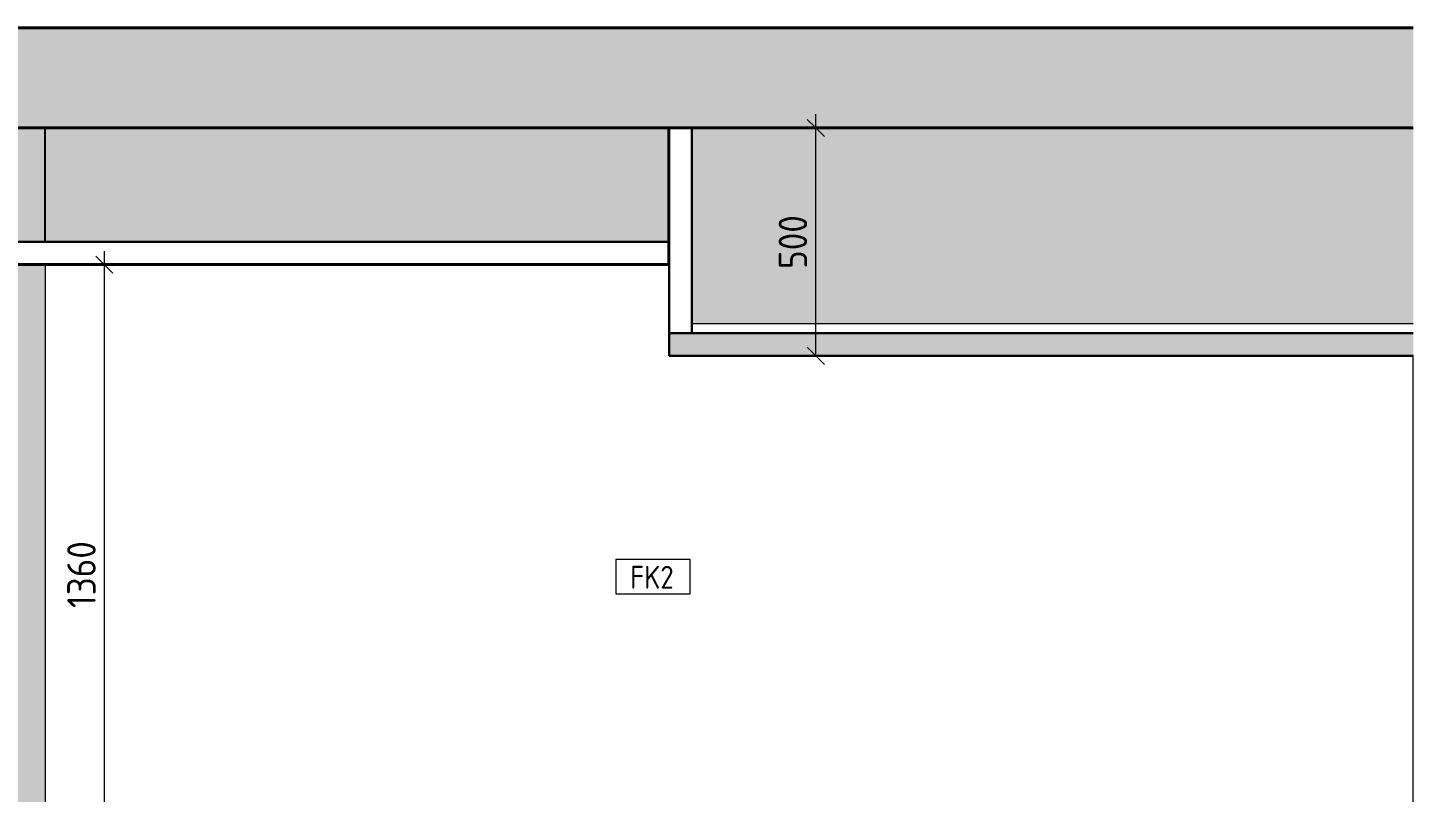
# Model space of a CAD drawing. Header units: millimetres. Extents: x 855 to 84199, y -1987 to 21700.
# Drawn here: x 44687 to 47727, y 2442 to 4120 of the extents above; entities that cross this region are included whole.
import ezdxf

# ---------------------------------------------------------------- set-up
doc = ezdxf.new("R2010")
doc.units = ezdxf.units.MM
for name, color, linetype, lineweight in [('A-ANNO-DIMS', 7, 'Continuous', 9), ('A-ANNO-DIMS-25', 7, 'Continuous', 9), ('A-WALL-IDEN', 7, 'Continuous', 9), ('A-WALL-PATT', 7, 'Continuous', 9), ('I-WALL', 7, 'Continuous', 9)]:
    doc.layers.add(name, color=color, linetype=linetype, lineweight=lineweight)
for name, color, linetype, lineweight, true_color in [('A-CLNG-1', 7, 'Continuous', 9, 0x787878), ('A-CLNG-FNSH-1', 7, 'Continuous', 30, 0x3c3c3c), ('A-FLOR-1', 7, 'Continuous', 9, 0x787878), ('A-FLOR-FNSH-1', 7, 'Continuous', 40, 0x3c3c3c), ('A-WALL-4', 7, 'Continuous', 30, 0x3c3c3c), ('A-WALL-FNSH-3', 7, 'Continuous', 30, 0x3c3c3c)]:
    doc.layers.add(name, color=color, linetype=linetype, lineweight=lineweight, true_color=true_color)
doc.styles.add('GOST Common_5', font='GOST_Common.ttf', dxfattribs={"width": 0.9, "height": 50})
doc.styles.add('ISOCPEUR_2', font='isocpeur.ttf', dxfattribs={"width": 0.9, "height": 62.5})
doc.dimstyles.new('ISO-2_5_0_9К_БОЛЬШОЙ_1', dxfattribs={"dimscale": 304.8, "dimtxt": 62.248823, "dimasz": 0.123031, "dimexe": 0.098425, "dimexo": 0.246063, "dimgap": 0, "dimtad": 1, "dimdec": 0, "dimrnd": 10, "dimzin": 0, "dimdsep": 46, "dimtxsty": 'ISOCPEUR_2', "dimblk1": 'OBLIQUE', "dimblk2": 'OBLIQUE', "dimsah": 1, "dimcen": 0.09, "dimdle": 0.098425, "dimazin": 0, "dimtfac": 1, "dimtdec": 4, "dimtix": 1, "dimtmove": 0, "dimatfit": 3, "dimfxl": 1, "dimtvp": 1, "dimtolj": 1, "dimtzin": 0, "dimarcsym": 2})

# ---------------------------------------------------------------- blocks, each defined once
blk = doc.blocks.new('М_стена_0001 - Типоразмер_без рамки-25382661-Развертка 1_60-2')
at = {"layer": 'A-WALL-IDEN'}
for p, q in [((19166.2, 2952.8), (19002.9, 2952.8)), ((19002.9, 2952.8), (19002.9, 2877.8)), ((19166.2, 2877.8), (19166.2, 2952.8)), ((19002.9, 2877.8), (19166.2, 2877.8))]:
    blk.add_line(p, q, dxfattribs=at)
blk = doc.blocks.new('DIMBLOCK46-Развертка 1_60-2')
at = {"layer": 'A-ANNO-DIMS-25', "lineweight": 20}
for p, q in [((44855.1, 3600), (44836.4, 3618.8)), ((44855.1, 3600), (44873.9, 3581.2)), ((44855.1, 2240), (44836.4, 2258.7)), ((44855.1, 2240), (44873.9, 2221.2))]:
    blk.add_line(p, q, dxfattribs=at)
at = {"layer": 'A-ANNO-DIMS-25'}
for p, q in [((44855.1, 2240), (44855.1, 3630)), ((44903.6, 3600), (44825.1, 3600)), ((44855.1, 3600), (44903.6, 3600)), ((44903.6, 2240), (44825.1, 2240)), ((44855.1, 2240), (44903.6, 2240))]:
    blk.add_line(p, q, dxfattribs=at)
at = {"layer": 'A-ANNO-DIMS-25', "color": 0, "insert": (44773.5, 2846.4), "char_height": 62.5, "width": 176.691, "attachment_point": 1, "rotation": 90, "line_spacing_factor": 1.149209, "style": 'ISOCPEUR_2'}
blk.add_mtext('1360', dxfattribs=at)
blk = doc.blocks.new('_Oblique')
at = {"color": 0, "linetype": 'ByBlock', "lineweight": -2}
blk.add_line((-0.5, -0.5), (0.5, 0.5), dxfattribs=at)
blk = doc.blocks.new('DIMBLOCK48-Развертка 1_60-2')
at = {"layer": 'A-ANNO-DIMS-25'}
for p, q in [((46416.3, 3400), (46416.3, 3930)), ((46464.8, 3900), (46386.3, 3900)), ((46416.3, 3900), (46464.8, 3900)), ((46464.8, 3400), (46386.3, 3400)), ((46416.3, 3400), (46464.8, 3400))]:
    blk.add_line(p, q, dxfattribs=at)
at = {"layer": 'A-ANNO-DIMS-25', "lineweight": 20}
for p, q in [((46416.3, 3900), (46397.6, 3918.7)), ((46416.3, 3900), (46435.1, 3881.2)), ((46416.3, 3400), (46397.6, 3418.8)), ((46416.3, 3400), (46435.1, 3381.2))]:
    blk.add_line(p, q, dxfattribs=at)
at = {"layer": 'A-ANNO-DIMS-25', "color": 0, "insert": (46334.7, 3590.7), "char_height": 62.5, "width": 142.215, "attachment_point": 1, "rotation": 90, "line_spacing_factor": 1.149209, "style": 'ISOCPEUR_2'}
blk.add_mtext('500', dxfattribs=at)

msp = doc.modelspace()

# ---------------------------------------------------------------- hatches: boundary and pattern name
at = {"layer": 'A-CLNG-1'}
msp.add_hatch(color=256, dxfattribs=at).paths.add_polyline_path([(46827.5, 3400), (47727.4, 3400), (47727.4, 3450), (46094.3, 3450), (46094.3, 3400), (46715, 3400)])
at = {"layer": 'A-FLOR-1'}
h = msp.add_hatch(dxfattribs=at)
h.set_pattern_fill('FP_30', color=256, style=0, pattern_type=2)
h.set_pattern_definition([(45, (46237.331, 0), (-14.25598, 14.25598), []), (45, (46251.587, 0), (-14.25598, 14.25598), [25.202, -5.04, 0.8382, -4.202])])
h.paths.add_polyline_path([(47727.4, 3900), (47727.4, 4120), (40528.1, 4120), (40528.1, 3900), (47277.4, 3900)])
at = {"layer": 'A-WALL-PATT'}
h = msp.add_hatch(color=256, dxfattribs=at)
h.paths.add_polyline_path([(44725.2, 100), (44725.3, 100), (44725.3, 3600), (44724.3, 3600), (44724.3, 100)])
h.paths.add_polyline_path([(44725.3, 3650), (44725.3, 3900), (44724.3, 3900), (44724.4, 3650)])
h = msp.add_hatch(color=256, dxfattribs=at)
h.paths.add_polyline_path([(40644.6, 100), (42049.3, 100), (42049.3, 2100), (43149.3, 2100), (43149.3, 100), (44724.3, 100), (44724.3, 3600), (40531.3, 3600), (40531.3, 100), (40603.6, 100)])
h.paths.add_polyline_path([(40872.3, 859), (40790.3, 859), (40790.3, 941), (40872.3, 941), (40872.3, 860)])
h.paths.add_polyline_path([(43315.3, 859), (43233.3, 859), (43233.3, 941), (43315.3, 941), (43315.3, 860)])
h.paths.add_polyline_path([(40871.3, 860), (40871.3, 940), (40791.3, 940), (40791.3, 860), (40869.3, 860)])
h.paths.add_polyline_path([(43234.3, 860), (43314.3, 860), (43314.3, 940), (43234.3, 940), (43234.3, 862)])
h.paths.add_polyline_path([(43302.3, 862), (43236.3, 862), (43236.3, 938), (43312.3, 938), (43312.3, 862)])
h.paths.add_polyline_path([(40858.3, 862), (40793.3, 862), (40793.3, 938), (40869.3, 938), (40869.3, 862), (40859.3, 862)])
h.paths.add_polyline_path([(43301.3, 872), (43302.3, 872), (43302.3, 928), (43246.3, 928), (43246.3, 872), (43275.3, 872)])
h.paths.add_polyline_path([(40859.3, 872), (40859.3, 928), (40803.3, 928), (40803.3, 872), (40858.3, 872)])
h.paths.add_polyline_path([(40804.3, 873), (40804.3, 927), (40858.3, 927), (40858.3, 873), (40830.3, 873)])
h.paths.add_polyline_path([(43273.3, 873), (43247.3, 873), (43247.3, 927), (43301.3, 927), (43301.3, 873), (43275.3, 873)])
h.paths.add_polyline_path([(43399.3, 1550), (43299.3, 1550), (43299.3, 1650), (43399.3, 1650)])
h.paths.add_polyline_path([(44071.5, 1759), (44034, 1759), (44034, 1841), (44116, 1841), (44116, 1759), (44099.5, 1759)])
h.paths.add_polyline_path([(44065.5, 1797.5), (44066.7, 1797.8), (44067.6, 1798.7), (44068, 1800), (44067.6, 1801.2), (44066.7, 1802.2), (44065.5, 1802.5), (44064.2, 1802.2), (44063.3, 1801.2), (44063, 1800), (44063.3, 1798.7), (44064.2, 1797.8), (44064.8, 1797.6)])
h.paths.add_polyline_path([(44084.5, 1797.5), (44085.7, 1797.8), (44086.6, 1798.7), (44087, 1800), (44086.6, 1801.2), (44085.7, 1802.2), (44084.5, 1802.5), (44083.2, 1802.2), (44082.3, 1801.2), (44082, 1800), (44082.3, 1798.7), (44083.2, 1797.8), (44083.8, 1797.6)])
h.paths.add_polyline_path([(43227.8, 1995), (43204.8, 1995), (43204.8, 2805), (44644.8, 2805), (44644.8, 1995), (43228.1, 1995)])
h.paths.add_polyline_path([(42549.3, 2250), (42549.3, 2350), (42649.3, 2350), (42649.3, 2250)])
at = {"layer": 'I-WALL'}
msp.add_hatch(color=256, dxfattribs=at).paths.add_polyline_path([(44704.3, 3650), (44724.3, 3650), (44724.3, 3900), (44504.3, 3900), (44504.3, 3650), (44549.5, 3650)])
h = msp.add_hatch(color=256, dxfattribs=at)
h.paths.add_polyline_path([(46630.6, 3470), (47727.4, 3470), (47727.4, 3900), (46144.3, 3900), (46144.3, 3470), (46602.5, 3470)])
h.paths.add_polyline_path([(45477.6, 3650), (46093.3, 3650), (46093.3, 3900), (44725.3, 3900), (44725.3, 3650), (45027.7, 3650)])

# ---------------------------------------------------------------- linework, layer by layer
at = {"layer": 'A-CLNG-FNSH-1'}
for p, q in [((46094.3, 3650), (40974.3, 3650)), ((46094.3, 3600), (46094.3, 3650)), ((46094.3, 3601), (40974.3, 3601)), ((40974.3, 3600), (46093.3, 3600)), ((47727.4, 3450), (46094.3, 3450)), ((46094.3, 3450), (46094.3, 3400)), ((46094.3, 3400), (47727.4, 3400))]:
    msp.add_line(p, q, dxfattribs=at)
at = {"layer": 'A-FLOR-FNSH-1'}
for p, q in [((47727.4, 4120), (40528.1, 4120)), ((40528.1, 3900), (47727.4, 3900))]:
    msp.add_line(p, q, dxfattribs=at)
at = {"layer": 'A-WALL-4'}
for p, q in [((46144.3, 3450), (46144.3, 3900)), ((46094.3, 3600), (46094.3, 3450))]:
    msp.add_line(p, q, dxfattribs=at)
at = {"layer": 'A-WALL-FNSH-3'}
for p, q in [((46093.3, 3900), (46093.3, 3600)), ((46094.3, 3600), (46094.3, 3900)), ((46093.3, 3600), (46094.3, 3600))]:
    msp.add_line(p, q, dxfattribs=at)
at = {"layer": 'I-WALL'}
for p, q in [((44724.3, 3650), (44724.3, 3900)), ((44725.3, 3900), (44725.3, 3650)), ((44725.3, 3600), (44725.3, 100)), ((47727.4, 3470), (46144.3, 3470)), ((47727.3, 450), (47727.3, 3400))]:
    msp.add_line(p, q, dxfattribs=at)

# ---------------------------------------------------------------- block references
at = {"layer": 'A-WALL-IDEN'}
msp.add_blockref('М_стена_0001 - Типоразмер_без рамки-25382661-Развертка 1_60-2', (26974.3, 0), dxfattribs=at)

# ---------------------------------------------------------------- texts
at = {"layer": 'A-WALL-IDEN', "insert": (46008.8, 2939.2), "char_height": 50, "width": 124.462, "attachment_point": 1, "style": 'GOST Common_5'}
msp.add_mtext('FK2', dxfattribs=at)

# ---------------------------------------------------------------- dimensions: what is measured, and where the dimension line sits
at = {"layer": 'A-ANNO-DIMS'}
for base, p1, p2, override, picture, middle in [((46416.3, 3900), (46389.8, 3400), (46389.8, 3900), {"dimpost": '<>', "dimfxl": 500}, 'DIMBLOCK48-Развертка 1_60-2', (46385.1, 3650)), ((44855.1, 3600), (44828.6, 2240), (44828.6, 3600), {"dimpost": '<>', "dimfxl": 1360}, 'DIMBLOCK46-Развертка 1_60-2', (44823.9, 2920))]:
    dim = msp.add_linear_dim(base=base, p1=p1, p2=p2, angle=90, dimstyle='ISO-2_5_0_9К_БОЛЬШОЙ_1', override=override, dxfattribs=at)
    dim.commit()
    dim.dimension.update_dxf_attribs({"geometry": picture, "text_midpoint": middle})

doc.saveas('drawing.dxf')
